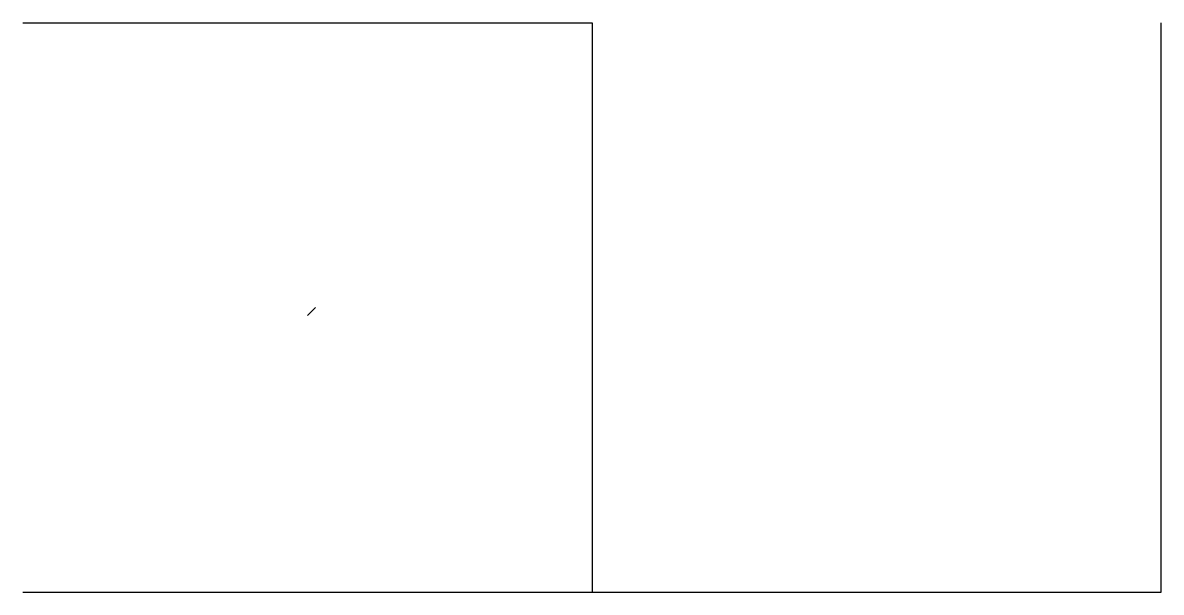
# Model space of a CAD drawing. Extents: x 0 to 100, y 0 to 50.
import ezdxf

# ---------------------------------------------------------------- set-up
doc = ezdxf.new("R2010")
doc.units = 0
doc.layers.add('FURNITURE', color=3, linetype='CONTINUOUS')
doc.layers.add('WALLS', color=7, linetype='CONTINUOUS')

# ---------------------------------------------------------------- blocks, each defined once
blk = doc.blocks.new('CHAIR')
at = {"layer": 'FURNITURE'}
blk.add_line((-0.5, -0.5), (0.5, -0.5), dxfattribs=at)

msp = doc.modelspace()

# ---------------------------------------------------------------- linework, layer by layer
at = {"layer": 'WALLS'}
for p, q in [((100, 0), (100, 50)), ((0, 0), (100, 0))]:
    msp.add_line(p, q, dxfattribs=at)
msp.add_lwpolyline([(0, 50), (50, 50), (50, 0)], dxfattribs=at)

# ---------------------------------------------------------------- block references
at = {"layer": 'FURNITURE', "rotation": 45}
msp.add_blockref('CHAIR', (25, 25), dxfattribs=at)

doc.saveas('drawing.dxf')
